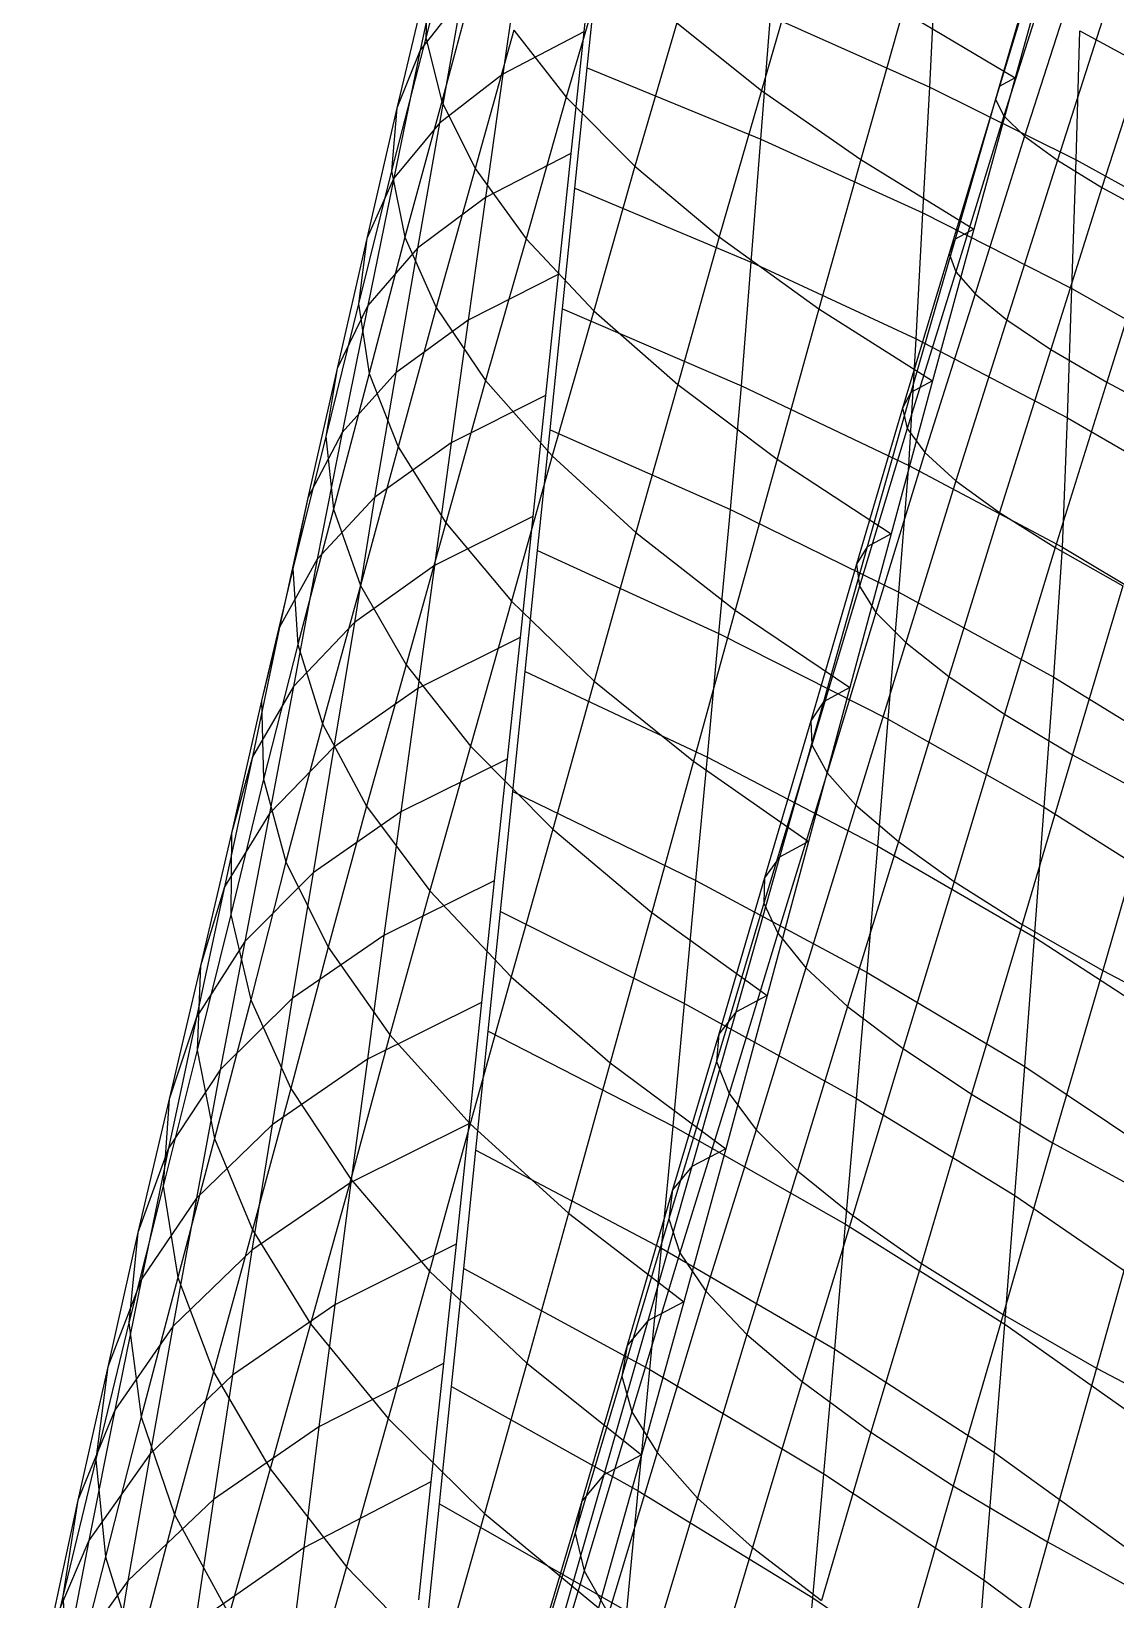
# Model space of a CAD drawing. Extents: x -429 to 429, y -1 to 209.
# Drawn here: x -425.56 to -416.68, y 160 to 172.83 of the extents above; entities that cross this region are included whole.
import ezdxf

# ---------------------------------------------------------------- set-up
doc = ezdxf.new("R2010")
doc.units = 0

msp = doc.modelspace()

# ---------------------------------------------------------------- linework, layer by layer
at = {"layer": 'default', "color": 5, "linetype": 'CONTINUOUS'}
for p, q in [((-422.052, 173.865, 248.595), (-422.326, 172.78, 248.589)), ((-420.929, 173.826, 256.758), (-421.034, 172.83, 256.802)), ((-422.152, 173.722, 251.828), (-422.374, 172.679, 251.845)), ((-417.273, 173.617, 237.967), (-417.634, 172.381, 237.939)), ((-417.165, 173.68, 239.201), (-417.503, 172.452, 239.177)), ((-417.165, 173.68, 239.201), (-417.503, 172.452, 239.177)), ((-421.552, 173.493, 255.138), (-421.696, 172.483, 255.175)), ((-419.235, 173.54, 241.483), (-419.579, 172.349, 241.446)), ((-417.284, 173.524, 236.73), (-417.665, 172.276, 236.696)), ((-421.899, 173.367, 247.033), (-422.196, 172.259, 247.017)), ((-420.842, 173.444, 244.107), (-421.178, 172.295, 244.072)), ((-417.198, 173.401, 235.496), (-417.595, 172.141, 235.456)), ((-422.312, 173.269, 250.197), (-422.565, 172.205, 250.202)), ((-422.312, 173.269, 250.197), (-422.326, 172.78, 248.589)), ((-417.017, 173.25, 234.275), (-417.426, 171.975, 234.228)), ((-422.035, 173.109, 253.495), (-422.374, 172.679, 251.845)), ((-422.035, 173.109, 253.495), (-422.216, 172.083, 253.523)), ((-418.423, 172.999, 240.281), (-418.767, 171.785, 240.248)), ((-418.423, 172.999, 240.281), (-417.503, 172.452, 239.177)), ((-416.741, 173.071, 233.075), (-417.158, 171.78, 233.02)), ((-421.607, 172.843, 245.522), (-421.922, 171.71, 245.497)), ((-421.034, 172.83, 256.802), (-421.696, 172.483, 255.175)), ((-421.607, 172.843, 245.522), (-421.178, 172.295, 244.072)), ((-421.034, 172.83, 256.802), (-421.139, 171.835, 256.846)), ((-420.273, 172.904, 242.735), (-420.616, 171.73, 242.697)), ((-420.273, 172.904, 242.735), (-419.579, 172.349, 241.446)), ((-416.372, 172.865, 231.902), (-416.793, 171.556, 231.842)), ((-422.326, 172.78, 248.589), (-422.607, 171.693, 248.582)), ((-422.326, 172.78, 248.589), (-422.196, 172.259, 247.017)), ((-422.374, 172.679, 251.845), (-422.588, 171.633, 251.862)), ((-422.374, 172.679, 251.845), (-422.565, 172.205, 250.202)), ((-421.696, 172.483, 255.175), (-422.216, 172.083, 253.523)), ((-421.696, 172.483, 255.175), (-421.839, 171.475, 255.212)), ((-417.503, 172.452, 239.177), (-417.843, 171.216, 239.153)), ((-417.503, 172.452, 239.177), (-417.843, 171.216, 239.153)), ((-417.503, 172.452, 239.177), (-417.634, 172.381, 237.939)), ((-419.579, 172.349, 241.446), (-419.925, 171.151, 241.407)), ((-419.579, 172.349, 241.446), (-418.767, 171.785, 240.248)), ((-417.634, 172.381, 237.939), (-417.995, 171.133, 237.911)), ((-417.634, 172.381, 237.939), (-417.665, 172.276, 236.696)), ((-422.565, 172.205, 250.202), (-422.81, 171.139, 250.208)), ((-422.565, 172.205, 250.202), (-422.607, 171.693, 248.582)), ((-422.196, 172.259, 247.017), (-422.498, 171.148, 247)), ((-422.196, 172.259, 247.017), (-421.922, 171.71, 245.497)), ((-421.178, 172.295, 244.072), (-421.506, 171.137, 244.041)), ((-421.178, 172.295, 244.072), (-420.616, 171.73, 242.697)), ((-417.665, 172.276, 236.696), (-418.045, 171.016, 236.662)), ((-417.665, 172.276, 236.696), (-417.595, 172.141, 235.456)), ((-422.216, 172.083, 253.523), (-422.588, 171.633, 251.862)), ((-422.216, 172.083, 253.523), (-422.396, 171.059, 253.55)), ((-417.595, 172.141, 235.456), (-417.99, 170.866, 235.416)), ((-417.595, 172.141, 235.456), (-417.426, 171.975, 234.228)), ((-417.426, 171.975, 234.228), (-417.832, 170.685, 234.181)), ((-417.426, 171.975, 234.228), (-417.158, 171.78, 233.02)), ((-421.139, 171.835, 256.846), (-421.839, 171.475, 255.212)), ((-421.139, 171.835, 256.846), (-421.243, 170.844, 256.89)), ((-422.607, 171.693, 248.582), (-422.878, 170.604, 248.577)), ((-422.607, 171.693, 248.582), (-422.498, 171.148, 247)), ((-421.922, 171.71, 245.497), (-422.242, 170.573, 245.47)), ((-421.922, 171.71, 245.497), (-421.506, 171.137, 244.041)), ((-420.616, 171.73, 242.697), (-420.952, 170.547, 242.662)), ((-420.616, 171.73, 242.697), (-419.925, 171.151, 241.407)), ((-418.767, 171.785, 240.248), (-419.111, 170.564, 240.215)), ((-418.767, 171.785, 240.248), (-417.843, 171.216, 239.153)), ((-417.158, 171.78, 233.02), (-417.572, 170.472, 232.968)), ((-417.158, 171.78, 233.02), (-416.793, 171.556, 231.842)), ((-422.588, 171.633, 251.862), (-422.81, 171.139, 250.208)), ((-422.588, 171.633, 251.862), (-422.801, 170.59, 251.879)), ((-416.793, 171.556, 231.842), (-417.212, 170.231, 231.784)), ((-416.793, 171.556, 231.842), (-416.334, 171.306, 230.701)), ((-421.839, 171.475, 255.212), (-422.396, 171.059, 253.55)), ((-421.839, 171.475, 255.212), (-421.982, 170.47, 255.248)), ((-416.334, 171.306, 230.701), (-416.754, 169.962, 230.638)), ((-417.843, 171.216, 239.153), (-418.181, 169.973, 239.13)), ((-417.843, 171.216, 239.153), (-418.181, 169.973, 239.13)), ((-417.843, 171.216, 239.153), (-417.995, 171.133, 237.911)), ((-422.81, 171.139, 250.208), (-423.053, 170.075, 250.214)), ((-422.81, 171.139, 250.208), (-422.878, 170.604, 248.577)), ((-422.396, 171.059, 253.55), (-422.801, 170.59, 251.879)), ((-422.498, 171.148, 247), (-422.792, 170.034, 246.985)), ((-422.396, 171.059, 253.55), (-422.574, 170.038, 253.578)), ((-422.498, 171.148, 247), (-422.242, 170.573, 245.47)), ((-421.506, 171.137, 244.041), (-421.838, 169.976, 244.008)), ((-421.506, 171.137, 244.041), (-420.952, 170.547, 242.662)), ((-419.925, 171.151, 241.407), (-420.265, 169.944, 241.373)), ((-419.925, 171.151, 241.407), (-419.111, 170.564, 240.215)), ((-417.995, 171.133, 237.911), (-418.357, 169.879, 237.884)), ((-417.995, 171.133, 237.911), (-418.045, 171.016, 236.662)), ((-418.045, 171.016, 236.662), (-418.426, 169.749, 236.629)), ((-418.045, 171.016, 236.662), (-417.99, 170.866, 235.416)), ((-421.243, 170.844, 256.89), (-421.982, 170.47, 255.248)), ((-421.243, 170.844, 256.89), (-421.347, 169.854, 256.934)), ((-417.99, 170.866, 235.416), (-418.387, 169.584, 235.376)), ((-417.99, 170.866, 235.416), (-417.832, 170.685, 234.181)), ((-417.832, 170.685, 234.181), (-418.242, 169.387, 234.135)), ((-417.832, 170.685, 234.181), (-417.572, 170.472, 232.968)), ((-422.878, 170.604, 248.577), (-423.147, 169.518, 248.573)), ((-422.801, 170.59, 251.879), (-423.053, 170.075, 250.214)), ((-422.801, 170.59, 251.879), (-423.013, 169.552, 251.896)), ((-422.878, 170.604, 248.577), (-422.792, 170.034, 246.985)), ((-422.242, 170.573, 245.47), (-422.553, 169.435, 245.447)), ((-422.242, 170.573, 245.47), (-421.838, 169.976, 244.008)), ((-420.952, 170.547, 242.662), (-421.293, 169.36, 242.626)), ((-420.952, 170.547, 242.662), (-420.265, 169.944, 241.373)), ((-419.111, 170.564, 240.215), (-419.452, 169.334, 240.184)), ((-419.111, 170.564, 240.215), (-418.181, 169.973, 239.13)), ((-421.982, 170.47, 255.248), (-422.574, 170.038, 253.578)), ((-421.982, 170.47, 255.248), (-422.121, 169.468, 255.285)), ((-417.572, 170.472, 232.968), (-417.99, 169.157, 232.914)), ((-417.572, 170.472, 232.968), (-417.212, 170.231, 231.784)), ((-417.212, 170.231, 231.784), (-417.633, 168.897, 231.725)), ((-417.212, 170.231, 231.784), (-416.754, 169.962, 230.638)), ((-423.053, 170.075, 250.214), (-423.294, 169.016, 250.221)), ((-423.053, 170.075, 250.214), (-423.147, 169.518, 248.573)), ((-422.792, 170.034, 246.985), (-423.084, 168.924, 246.971)), ((-422.574, 170.038, 253.578), (-423.013, 169.552, 251.896)), ((-422.792, 170.034, 246.985), (-422.553, 169.435, 245.447)), ((-422.574, 170.038, 253.578), (-422.746, 169.019, 253.605)), ((-421.838, 169.976, 244.008), (-422.164, 168.812, 243.978)), ((-421.838, 169.976, 244.008), (-421.293, 169.36, 242.626)), ((-420.265, 169.944, 241.373), (-420.609, 168.732, 241.337)), ((-420.265, 169.944, 241.373), (-419.452, 169.334, 240.184)), ((-418.357, 169.879, 237.884), (-418.716, 168.616, 237.857)), ((-418.181, 169.973, 239.13), (-418.519, 168.722, 239.107)), ((-418.181, 169.973, 239.13), (-418.519, 168.722, 239.107)), ((-418.357, 169.879, 237.884), (-418.426, 169.749, 236.629)), ((-418.181, 169.973, 239.13), (-418.357, 169.879, 237.884)), ((-416.754, 169.962, 230.638), (-417.176, 168.61, 230.575)), ((-416.754, 169.962, 230.638), (-416.201, 169.668, 229.54)), ((-421.347, 169.854, 256.934), (-422.121, 169.468, 255.285)), ((-421.347, 169.854, 256.934), (-421.452, 168.865, 256.978)), ((-418.426, 169.749, 236.629), (-418.802, 168.473, 236.598)), ((-418.426, 169.749, 236.629), (-418.387, 169.584, 235.376)), ((-423.147, 169.518, 248.573), (-423.415, 168.436, 248.568)), ((-423.013, 169.552, 251.896), (-423.294, 169.016, 250.221)), ((-423.013, 169.552, 251.896), (-423.216, 168.514, 251.914)), ((-423.147, 169.518, 248.573), (-423.084, 168.924, 246.971)), ((-418.387, 169.584, 235.376), (-418.778, 168.293, 235.339)), ((-418.387, 169.584, 235.376), (-418.242, 169.387, 234.135)), ((-422.553, 169.435, 245.447), (-422.863, 168.299, 245.425)), ((-422.121, 169.468, 255.285), (-422.746, 169.019, 253.605)), ((-422.553, 169.435, 245.447), (-422.164, 168.812, 243.978)), ((-422.121, 169.468, 255.285), (-422.256, 168.464, 255.321)), ((-418.242, 169.387, 234.135), (-418.643, 168.079, 234.091)), ((-418.242, 169.387, 234.135), (-417.99, 169.157, 232.914)), ((-421.293, 169.36, 242.626), (-421.627, 168.171, 242.593)), ((-421.293, 169.36, 242.626), (-420.609, 168.732, 241.337)), ((-419.452, 169.334, 240.184), (-419.795, 168.099, 240.153)), ((-419.452, 169.334, 240.184), (-418.519, 168.722, 239.107)), ((-417.99, 169.157, 232.914), (-418.399, 167.832, 232.864)), ((-417.99, 169.157, 232.914), (-417.633, 168.897, 231.725)), ((-423.294, 169.016, 250.221), (-423.526, 167.958, 250.229)), ((-423.294, 169.016, 250.221), (-423.415, 168.436, 248.568)), ((-422.746, 169.019, 253.605), (-423.216, 168.514, 251.914)), ((-422.746, 169.019, 253.605), (-422.91, 167.998, 253.633)), ((-423.084, 168.924, 246.971), (-423.375, 167.818, 246.957)), ((-423.084, 168.924, 246.971), (-422.863, 168.299, 245.425)), ((-421.452, 168.865, 256.978), (-422.256, 168.464, 255.321)), ((-421.452, 168.865, 256.978), (-421.556, 167.874, 257.021)), ((-417.633, 168.897, 231.725), (-418.047, 167.554, 231.669)), ((-417.633, 168.897, 231.725), (-417.176, 168.61, 230.575)), ((-422.164, 168.812, 243.978), (-422.488, 167.651, 243.95)), ((-422.164, 168.812, 243.978), (-421.627, 168.171, 242.593)), ((-420.609, 168.732, 241.337), (-420.949, 167.518, 241.304)), ((-420.609, 168.732, 241.337), (-419.795, 168.099, 240.153)), ((-418.519, 168.722, 239.107), (-418.856, 167.464, 239.085)), ((-418.519, 168.722, 239.107), (-418.856, 167.464, 239.085)), ((-418.519, 168.722, 239.107), (-418.716, 168.616, 237.857)), ((-418.716, 168.616, 237.857), (-419.073, 167.347, 237.832)), ((-418.716, 168.616, 237.857), (-418.802, 168.473, 236.598)), ((-417.176, 168.61, 230.575), (-417.591, 167.247, 230.515)), ((-417.176, 168.61, 230.575), (-416.621, 168.296, 229.474)), ((-423.216, 168.514, 251.914), (-423.526, 167.958, 250.229)), ((-423.216, 168.514, 251.914), (-423.409, 167.474, 251.933)), ((-418.802, 168.473, 236.598), (-419.177, 167.191, 236.567)), ((-418.802, 168.473, 236.598), (-418.778, 168.293, 235.339)), ((-423.415, 168.436, 248.568), (-423.673, 167.355, 248.567)), ((-423.415, 168.436, 248.568), (-423.375, 167.818, 246.957)), ((-422.256, 168.464, 255.321), (-422.91, 167.998, 253.633)), ((-422.256, 168.464, 255.321), (-422.393, 167.458, 255.357)), ((-422.863, 168.299, 245.425), (-423.173, 167.168, 245.402)), ((-422.863, 168.299, 245.425), (-422.488, 167.651, 243.95)), ((-418.778, 168.293, 235.339), (-419.167, 166.996, 235.302)), ((-418.778, 168.293, 235.339), (-418.643, 168.079, 234.091)), ((-416.621, 168.296, 229.474), (-417.034, 166.914, 229.411)), ((-421.627, 168.171, 242.593), (-421.961, 166.984, 242.56)), ((-421.627, 168.171, 242.593), (-420.949, 167.518, 241.304)), ((-419.795, 168.099, 240.153), (-420.135, 166.861, 240.124)), ((-419.795, 168.099, 240.153), (-418.856, 167.464, 239.085)), ((-423.526, 167.958, 250.229), (-423.746, 166.897, 250.239)), ((-423.526, 167.958, 250.229), (-423.673, 167.355, 248.567)), ((-422.91, 167.998, 253.633), (-423.409, 167.474, 251.933)), ((-422.91, 167.998, 253.633), (-423.08, 166.976, 253.661)), ((-418.643, 168.079, 234.091), (-419.043, 166.766, 234.048)), ((-418.643, 168.079, 234.091), (-418.399, 167.832, 232.864)), ((-421.556, 167.874, 257.021), (-422.393, 167.458, 255.357)), ((-421.556, 167.874, 257.021), (-421.661, 166.879, 257.065)), ((-418.399, 167.832, 232.864), (-418.807, 166.501, 232.815)), ((-418.399, 167.832, 232.864), (-418.047, 167.554, 231.669)), ((-423.375, 167.818, 246.957), (-423.655, 166.714, 246.946)), ((-423.375, 167.818, 246.957), (-423.173, 167.168, 245.402)), ((-422.488, 167.651, 243.95), (-422.812, 166.494, 243.921)), ((-422.488, 167.651, 243.95), (-421.961, 166.984, 242.56)), ((-423.409, 167.474, 251.933), (-423.746, 166.897, 250.239)), ((-423.409, 167.474, 251.933), (-423.608, 166.433, 251.951)), ((-422.393, 167.458, 255.357), (-423.08, 166.976, 253.661)), ((-422.393, 167.458, 255.357), (-422.531, 166.449, 255.393)), ((-420.949, 167.518, 241.304), (-421.288, 166.307, 241.271)), ((-420.949, 167.518, 241.304), (-420.135, 166.861, 240.124)), ((-418.856, 167.464, 239.085), (-419.194, 166.204, 239.064)), ((-418.856, 167.464, 239.085), (-419.194, 166.204, 239.064)), ((-418.856, 167.464, 239.085), (-419.073, 167.347, 237.832)), ((-418.047, 167.554, 231.669), (-418.459, 166.205, 231.614)), ((-418.047, 167.554, 231.669), (-417.591, 167.247, 230.515)), ((-423.673, 167.355, 248.567), (-423.917, 166.272, 248.569)), ((-423.673, 167.355, 248.567), (-423.655, 166.714, 246.946)), ((-419.073, 167.347, 237.832), (-419.433, 166.077, 237.807)), ((-419.073, 167.347, 237.832), (-419.177, 167.191, 236.567)), ((-419.177, 167.191, 236.567), (-419.555, 165.909, 236.537)), ((-419.177, 167.191, 236.567), (-419.167, 166.996, 235.302)), ((-417.591, 167.247, 230.515), (-418.004, 165.878, 230.456)), ((-417.591, 167.247, 230.515), (-417.034, 166.914, 229.411)), ((-423.173, 167.168, 245.402), (-423.472, 166.039, 245.384)), ((-423.173, 167.168, 245.402), (-422.812, 166.494, 243.921)), ((-423.08, 166.976, 253.661), (-423.608, 166.433, 251.951)), ((-423.08, 166.976, 253.661), (-423.25, 165.95, 253.688)), ((-421.961, 166.984, 242.56), (-422.295, 165.802, 242.528)), ((-421.961, 166.984, 242.56), (-421.288, 166.307, 241.271)), ((-419.167, 166.996, 235.302), (-419.56, 165.7, 235.265)), ((-419.167, 166.996, 235.302), (-419.043, 166.766, 234.048)), ((-423.746, 166.897, 250.239), (-423.974, 165.835, 250.248)), ((-423.746, 166.897, 250.239), (-423.917, 166.272, 248.569)), ((-421.661, 166.879, 257.065), (-422.531, 166.449, 255.393)), ((-421.661, 166.879, 257.065), (-421.767, 165.882, 257.109)), ((-420.135, 166.861, 240.124), (-420.476, 165.625, 240.094)), ((-420.135, 166.861, 240.124), (-419.194, 166.204, 239.064)), ((-417.034, 166.914, 229.411), (-417.445, 165.526, 229.35)), ((-417.034, 166.914, 229.411), (-416.38, 166.558, 228.368)), ((-423.655, 166.714, 246.946), (-423.922, 165.607, 246.94)), ((-423.655, 166.714, 246.946), (-423.472, 166.039, 245.384)), ((-419.043, 166.766, 234.048), (-419.447, 165.454, 234.004)), ((-419.043, 166.766, 234.048), (-418.807, 166.501, 232.815)), ((-416.38, 166.558, 228.368), (-416.787, 165.15, 228.306)), ((-423.608, 166.433, 251.951), (-423.974, 165.835, 250.248)), ((-423.608, 166.433, 251.951), (-423.809, 165.387, 251.969)), ((-422.531, 166.449, 255.393), (-423.25, 165.95, 253.688)), ((-422.812, 166.494, 243.921), (-423.127, 165.34, 243.896)), ((-422.812, 166.494, 243.921), (-422.295, 165.802, 242.528)), ((-422.531, 166.449, 255.393), (-422.67, 165.437, 255.429)), ((-418.807, 166.501, 232.815), (-419.218, 165.172, 232.765)), ((-418.807, 166.501, 232.815), (-418.459, 166.205, 231.614)), ((-421.288, 166.307, 241.271), (-421.628, 165.099, 241.238)), ((-421.288, 166.307, 241.271), (-420.476, 165.625, 240.094)), ((-423.917, 166.272, 248.569), (-424.171, 165.188, 248.568)), ((-423.917, 166.272, 248.569), (-423.922, 165.607, 246.94)), ((-419.194, 166.204, 239.064), (-419.533, 164.945, 239.042)), ((-419.194, 166.204, 239.064), (-419.533, 164.945, 239.042)), ((-419.194, 166.204, 239.064), (-419.433, 166.077, 237.807)), ((-418.459, 166.205, 231.614), (-418.875, 164.856, 231.558)), ((-418.459, 166.205, 231.614), (-418.004, 165.878, 230.456)), ((-423.472, 166.039, 245.384), (-423.759, 164.909, 245.371)), ((-423.472, 166.039, 245.384), (-423.127, 165.34, 243.896)), ((-419.433, 166.077, 237.807), (-419.79, 164.809, 237.781)), ((-419.433, 166.077, 237.807), (-419.555, 165.909, 236.537)), ((-423.25, 165.95, 253.688), (-423.809, 165.387, 251.969)), ((-423.25, 165.95, 253.688), (-423.421, 164.92, 253.715)), ((-419.555, 165.909, 236.537), (-419.929, 164.628, 236.506)), ((-419.555, 165.909, 236.537), (-419.56, 165.7, 235.265)), ((-423.974, 165.835, 250.248), (-424.203, 164.768, 250.256)), ((-423.974, 165.835, 250.248), (-424.171, 165.188, 248.568)), ((-421.767, 165.882, 257.109), (-422.67, 165.437, 255.429)), ((-422.295, 165.802, 242.528), (-422.622, 164.623, 242.499)), ((-422.295, 165.802, 242.528), (-421.628, 165.099, 241.238)), ((-421.767, 165.882, 257.109), (-421.872, 164.887, 257.153)), ((-418.004, 165.878, 230.456), (-418.421, 164.511, 230.395)), ((-418.004, 165.878, 230.456), (-417.445, 165.526, 229.35)), ((-419.56, 165.7, 235.265), (-419.947, 164.406, 235.229)), ((-419.56, 165.7, 235.265), (-419.447, 165.454, 234.004)), ((-423.922, 165.607, 246.94), (-424.199, 164.499, 246.931)), ((-423.922, 165.607, 246.94), (-423.759, 164.909, 245.371)), ((-420.476, 165.625, 240.094), (-420.818, 164.393, 240.064)), ((-420.476, 165.625, 240.094), (-419.533, 164.945, 239.042)), ((-417.445, 165.526, 229.35), (-417.86, 164.138, 229.287)), ((-417.445, 165.526, 229.35), (-416.787, 165.15, 228.306)), ((-423.809, 165.387, 251.969), (-424.203, 164.768, 250.256)), ((-423.809, 165.387, 251.969), (-424.011, 164.338, 251.987)), ((-422.67, 165.437, 255.429), (-423.421, 164.92, 253.715)), ((-422.67, 165.437, 255.429), (-422.805, 164.424, 255.465)), ((-419.447, 165.454, 234.004), (-419.845, 164.144, 233.962)), ((-419.447, 165.454, 234.004), (-419.218, 165.172, 232.765)), ((-423.127, 165.34, 243.896), (-423.432, 164.185, 243.877)), ((-423.127, 165.34, 243.896), (-422.622, 164.623, 242.499)), ((-424.171, 165.188, 248.568), (-424.427, 164.098, 248.567)), ((-424.171, 165.188, 248.568), (-424.199, 164.499, 246.931)), ((-419.218, 165.172, 232.765), (-419.624, 163.845, 232.716)), ((-419.218, 165.172, 232.765), (-418.875, 164.856, 231.558)), ((-416.787, 165.15, 228.306), (-417.197, 163.741, 228.243)), ((-416.787, 165.15, 228.306), (-416.036, 164.753, 227.334)), ((-421.628, 165.099, 241.238), (-421.964, 163.895, 241.208)), ((-421.628, 165.099, 241.238), (-420.818, 164.393, 240.064)), ((-423.759, 164.909, 245.371), (-424.057, 163.776, 245.354)), ((-423.421, 164.92, 253.715), (-424.011, 164.338, 251.987)), ((-423.759, 164.909, 245.371), (-423.432, 164.185, 243.877)), ((-423.421, 164.92, 253.715), (-423.585, 163.888, 253.742)), ((-421.872, 164.887, 257.153), (-422.805, 164.424, 255.465)), ((-421.872, 164.887, 257.153), (-421.976, 163.896, 257.197)), ((-419.533, 164.945, 239.042), (-419.873, 163.69, 239.019)), ((-419.533, 164.945, 239.042), (-419.873, 163.69, 239.019)), ((-419.533, 164.945, 239.042), (-419.79, 164.809, 237.781)), ((-424.203, 164.768, 250.256), (-424.433, 163.697, 250.264)), ((-424.203, 164.768, 250.256), (-424.427, 164.098, 248.567)), ((-419.79, 164.809, 237.781), (-420.151, 163.545, 237.754)), ((-419.79, 164.809, 237.781), (-419.929, 164.628, 236.506)), ((-418.875, 164.856, 231.558), (-419.285, 163.511, 231.504)), ((-418.875, 164.856, 231.558), (-418.421, 164.511, 230.395)), ((-422.622, 164.623, 242.499), (-422.942, 163.443, 242.476)), ((-422.622, 164.623, 242.499), (-421.964, 163.895, 241.208)), ((-419.929, 164.628, 236.506), (-420.307, 163.354, 236.474)), ((-419.929, 164.628, 236.506), (-419.947, 164.406, 235.229)), ((-424.199, 164.499, 246.931), (-424.478, 163.386, 246.921)), ((-424.199, 164.499, 246.931), (-424.057, 163.776, 245.354)), ((-418.421, 164.511, 230.395), (-418.832, 163.145, 230.337)), ((-418.421, 164.511, 230.395), (-417.86, 164.138, 229.287)), ((-422.805, 164.424, 255.465), (-423.585, 163.888, 253.742)), ((-422.805, 164.424, 255.465), (-422.94, 163.416, 255.5)), ((-420.818, 164.393, 240.064), (-421.159, 163.164, 240.035)), ((-420.818, 164.393, 240.064), (-419.873, 163.69, 239.019)), ((-419.947, 164.406, 235.229), (-420.339, 163.119, 235.191)), ((-419.947, 164.406, 235.229), (-419.845, 164.144, 233.962)), ((-424.011, 164.338, 251.987), (-424.433, 163.697, 250.264)), ((-424.011, 164.338, 251.987), (-424.204, 163.286, 252.005)), ((-423.432, 164.185, 243.877), (-423.746, 163.027, 243.855)), ((-423.432, 164.185, 243.877), (-422.942, 163.443, 242.476)), ((-419.845, 164.144, 233.962), (-420.248, 162.841, 233.917)), ((-419.845, 164.144, 233.962), (-419.624, 163.845, 232.716)), ((-417.86, 164.138, 229.287), (-418.269, 162.752, 229.227)), ((-417.86, 164.138, 229.287), (-417.197, 163.741, 228.243)), ((-424.427, 164.098, 248.567), (-424.684, 163.005, 248.566)), ((-424.427, 164.098, 248.567), (-424.478, 163.386, 246.921)), ((-423.585, 163.888, 253.742), (-424.204, 163.286, 252.005)), ((-423.585, 163.888, 253.742), (-423.75, 162.861, 253.769)), ((-421.976, 163.896, 257.197), (-422.94, 163.416, 255.5)), ((-421.964, 163.895, 241.208), (-422.296, 162.69, 241.182)), ((-421.976, 163.896, 257.197), (-422.08, 162.912, 257.241)), ((-421.964, 163.895, 241.208), (-421.159, 163.164, 240.035)), ((-424.057, 163.776, 245.354), (-424.357, 162.639, 245.337)), ((-424.057, 163.776, 245.354), (-423.746, 163.027, 243.855)), ((-419.624, 163.845, 232.716), (-420.035, 162.525, 232.665)), ((-419.624, 163.845, 232.716), (-419.285, 163.511, 231.504)), ((-417.197, 163.741, 228.243), (-417.602, 162.334, 228.182)), ((-417.197, 163.741, 228.243), (-416.437, 163.324, 227.273)), ((-424.433, 163.697, 250.264), (-424.684, 163.005, 248.566)), ((-424.433, 163.697, 250.264), (-424.654, 162.623, 250.274)), ((-419.873, 163.69, 239.019), (-420.216, 162.439, 238.994)), ((-419.873, 163.69, 239.019), (-420.216, 162.439, 238.994)), ((-419.873, 163.69, 239.019), (-420.151, 163.545, 237.754)), ((-420.151, 163.545, 237.754), (-420.509, 162.284, 237.727)), ((-420.151, 163.545, 237.754), (-420.307, 163.354, 236.474)), ((-419.285, 163.511, 231.504), (-419.7, 162.172, 231.448)), ((-419.285, 163.511, 231.504), (-418.832, 163.145, 230.337)), ((-424.478, 163.386, 246.921), (-424.759, 162.268, 246.912)), ((-424.478, 163.386, 246.921), (-424.357, 162.639, 245.337)), ((-422.94, 163.416, 255.5), (-423.75, 162.861, 253.769)), ((-422.942, 163.443, 242.476), (-423.27, 162.26, 242.449)), ((-422.94, 163.416, 255.5), (-423.072, 162.413, 255.535)), ((-422.942, 163.443, 242.476), (-422.296, 162.69, 241.182)), ((-420.307, 163.354, 236.474), (-420.678, 162.081, 236.443)), ((-420.307, 163.354, 236.474), (-420.339, 163.119, 235.191)), ((-424.204, 163.286, 252.005), (-424.654, 162.623, 250.274)), ((-424.204, 163.286, 252.005), (-424.397, 162.238, 252.024)), ((-416.437, 163.324, 227.273), (-416.837, 161.897, 227.215)), ((-421.159, 163.164, 240.035), (-421.5, 161.936, 240.009)), ((-421.159, 163.164, 240.035), (-420.216, 162.439, 238.994)), ((-420.339, 163.119, 235.191), (-420.722, 161.832, 235.154)), ((-420.339, 163.119, 235.191), (-420.248, 162.841, 233.917)), ((-418.832, 163.145, 230.337), (-419.248, 161.787, 230.277)), ((-418.832, 163.145, 230.337), (-418.269, 162.752, 229.227)), ((-424.684, 163.005, 248.566), (-424.929, 161.908, 248.568)), ((-424.684, 163.005, 248.566), (-424.759, 162.268, 246.912)), ((-423.746, 163.027, 243.855), (-424.064, 161.865, 243.832)), ((-423.746, 163.027, 243.855), (-423.27, 162.26, 242.449)), ((-423.75, 162.861, 253.769), (-424.397, 162.238, 252.024)), ((-423.75, 162.861, 253.769), (-423.909, 161.839, 253.796)), ((-422.08, 162.912, 257.241), (-423.072, 162.413, 255.535)), ((-422.08, 162.912, 257.241), (-422.183, 161.935, 257.284)), ((-420.248, 162.841, 233.917), (-420.64, 161.539, 233.875)), ((-420.248, 162.841, 233.917), (-420.035, 162.525, 232.665)), ((-418.269, 162.752, 229.227), (-418.684, 161.373, 229.163)), ((-418.269, 162.752, 229.227), (-417.602, 162.334, 228.182)), ((-424.654, 162.623, 250.274), (-424.929, 161.908, 248.568)), ((-424.654, 162.623, 250.274), (-424.874, 161.553, 250.284)), ((-424.357, 162.639, 245.337), (-424.658, 161.497, 245.32)), ((-424.357, 162.639, 245.337), (-424.064, 161.865, 243.832)), ((-422.296, 162.69, 241.182), (-422.635, 161.484, 241.153)), ((-422.296, 162.69, 241.182), (-421.5, 161.936, 240.009)), ((-420.216, 162.439, 238.994), (-420.563, 161.188, 238.969)), ((-420.216, 162.439, 238.994), (-420.563, 161.188, 238.969)), ((-420.216, 162.439, 238.994), (-420.509, 162.284, 237.727)), ((-420.035, 162.525, 232.665), (-420.433, 161.205, 232.618)), ((-420.035, 162.525, 232.665), (-419.7, 162.172, 231.448)), ((-423.072, 162.413, 255.535), (-423.909, 161.839, 253.796)), ((-423.072, 162.413, 255.535), (-423.202, 161.417, 255.571)), ((-417.602, 162.334, 228.182), (-418.012, 160.934, 228.119)), ((-417.602, 162.334, 228.182), (-416.837, 161.897, 227.215)), ((-424.759, 162.268, 246.912), (-425.028, 161.148, 246.906)), ((-424.397, 162.238, 252.024), (-424.874, 161.553, 250.284)), ((-424.759, 162.268, 246.912), (-424.658, 161.497, 245.32)), ((-424.397, 162.238, 252.024), (-424.583, 161.194, 252.043)), ((-423.27, 162.26, 242.449), (-423.602, 161.073, 242.422)), ((-423.27, 162.26, 242.449), (-422.635, 161.484, 241.153)), ((-420.509, 162.284, 237.727), (-420.87, 161.023, 237.698)), ((-420.509, 162.284, 237.727), (-420.678, 162.081, 236.443)), ((-420.678, 162.081, 236.443), (-421.051, 160.808, 236.41)), ((-420.678, 162.081, 236.443), (-420.722, 161.832, 235.154)), ((-419.7, 162.172, 231.448), (-420.103, 160.834, 231.396)), ((-419.7, 162.172, 231.448), (-419.248, 161.787, 230.277)), ((-422.183, 161.935, 257.284), (-423.202, 161.417, 255.571)), ((-422.183, 161.935, 257.284), (-422.286, 160.966, 257.327)), ((-421.5, 161.936, 240.009), (-421.846, 160.706, 239.98)), ((-421.5, 161.936, 240.009), (-420.563, 161.188, 238.969)), ((-424.929, 161.908, 248.568), (-425.175, 160.815, 248.57)), ((-424.929, 161.908, 248.568), (-425.028, 161.148, 246.906)), ((-423.909, 161.839, 253.796), (-424.583, 161.194, 252.043)), ((-424.064, 161.865, 243.832), (-424.383, 160.698, 243.808)), ((-423.909, 161.839, 253.796), (-424.065, 160.821, 253.824)), ((-424.064, 161.865, 243.832), (-423.602, 161.073, 242.422)), ((-420.722, 161.832, 235.154), (-421.105, 160.545, 235.117)), ((-420.722, 161.832, 235.154), (-420.64, 161.539, 233.875)), ((-416.837, 161.897, 227.215), (-417.239, 160.475, 227.153)), ((-416.837, 161.897, 227.215), (-415.98, 161.443, 226.332)), ((-419.248, 161.787, 230.277), (-419.653, 160.429, 230.221)), ((-419.248, 161.787, 230.277), (-418.684, 161.373, 229.163)), ((-424.874, 161.553, 250.284), (-425.175, 160.815, 248.57)), ((-424.874, 161.553, 250.284), (-425.086, 160.487, 250.296)), ((-420.64, 161.539, 233.875), (-421.032, 160.237, 233.833)), ((-420.64, 161.539, 233.875), (-420.433, 161.205, 232.618)), ((-424.658, 161.497, 245.32), (-424.949, 160.352, 245.308)), ((-424.658, 161.497, 245.32), (-424.383, 160.698, 243.808)), ((-423.202, 161.417, 255.571), (-424.065, 160.821, 253.824)), ((-423.202, 161.417, 255.571), (-423.327, 160.426, 255.606)), ((-422.635, 161.484, 241.153), (-422.977, 160.272, 241.123)), ((-422.635, 161.484, 241.153), (-421.846, 160.706, 239.98)), ((-418.684, 161.373, 229.163), (-419.088, 159.995, 229.105)), ((-418.684, 161.373, 229.163), (-418.012, 160.934, 228.119)), ((-424.583, 161.194, 252.043), (-425.086, 160.487, 250.296)), ((-424.583, 161.194, 252.043), (-424.765, 160.155, 252.063)), ((-420.563, 161.188, 238.969), (-420.913, 159.935, 238.942)), ((-420.563, 161.188, 238.969), (-420.913, 159.935, 238.942)), ((-420.563, 161.188, 238.969), (-420.87, 161.023, 237.698)), ((-420.433, 161.205, 232.618), (-420.831, 159.886, 232.571)), ((-420.433, 161.205, 232.618), (-420.103, 160.834, 231.396)), ((-425.028, 161.148, 246.906), (-425.297, 160.032, 246.9)), ((-425.028, 161.148, 246.906), (-424.949, 160.352, 245.308)), ((-423.602, 161.073, 242.422), (-423.936, 159.881, 242.394)), ((-423.602, 161.073, 242.422), (-422.977, 160.272, 241.123)), ((-420.87, 161.023, 237.698), (-421.234, 159.76, 237.668)), ((-420.87, 161.023, 237.698), (-421.051, 160.808, 236.41)), ((-422.286, 160.966, 257.327), (-423.327, 160.426, 255.606)), ((-422.286, 160.966, 257.327), (-422.387, 160.002, 257.369)), ((-418.012, 160.934, 228.119), (-418.414, 159.536, 228.06)), ((-418.012, 160.934, 228.119), (-417.239, 160.475, 227.153)), ((-425.175, 160.815, 248.57), (-425.411, 159.726, 248.574)), ((-425.175, 160.815, 248.57), (-425.297, 160.032, 246.9)), ((-424.065, 160.821, 253.824), (-424.765, 160.155, 252.063)), ((-424.065, 160.821, 253.824), (-424.214, 159.808, 253.851)), ((-421.051, 160.808, 236.41), (-421.428, 159.533, 236.376)), ((-421.051, 160.808, 236.41), (-421.105, 160.545, 235.117)), ((-420.103, 160.834, 231.396), (-420.505, 159.496, 231.344)), ((-420.103, 160.834, 231.396), (-419.653, 160.429, 230.221)), ((-424.383, 160.698, 243.808), (-424.692, 159.53, 243.79)), ((-424.383, 160.698, 243.808), (-423.936, 159.881, 242.394)), ((-421.846, 160.706, 239.98), (-422.196, 159.47, 239.95)), ((-421.846, 160.706, 239.98), (-420.913, 159.935, 238.942)), ((-421.105, 160.545, 235.117), (-421.493, 159.255, 235.078)), ((-421.105, 160.545, 235.117), (-421.032, 160.237, 233.833)), ((-425.086, 160.487, 250.296), (-425.411, 159.726, 248.574)), ((-425.086, 160.487, 250.296), (-425.292, 159.425, 250.308)), ((-423.327, 160.426, 255.606), (-424.214, 159.808, 253.851)), ((-423.327, 160.426, 255.606), (-423.449, 159.439, 255.641)), ((-419.653, 160.429, 230.221), (-420.057, 159.072, 230.166)), ((-419.653, 160.429, 230.221), (-419.088, 159.995, 229.105)), ((-417.239, 160.475, 227.153), (-417.637, 159.056, 227.096)), ((-417.239, 160.475, 227.153), (-416.374, 160, 226.277)), ((-424.949, 160.352, 245.308), (-425.239, 159.212, 245.295)), ((-424.949, 160.352, 245.308), (-424.692, 159.53, 243.79)), ((-422.977, 160.272, 241.123), (-423.322, 159.056, 241.093)), ((-422.977, 160.272, 241.123), (-422.196, 159.47, 239.95)), ((-424.765, 160.155, 252.063), (-425.292, 159.425, 250.308)), ((-424.765, 160.155, 252.063), (-424.936, 159.119, 252.084)), ((-421.032, 160.237, 233.833), (-421.428, 158.931, 233.789)), ((-421.032, 160.237, 233.833), (-420.831, 159.886, 232.571)), ((-425.297, 160.032, 246.9), (-425.556, 158.919, 246.898)), ((-425.297, 160.032, 246.9), (-425.239, 159.212, 245.295))]:
    msp.add_line(p, q, dxfattribs=at)
at = {"layer": 'default', "color": 3, "linetype": 'CONTINUOUS'}
for p, q in [((-421.006, 172.535, 256.832), (-420.905, 173.516, 256.788)), ((-418.203, 172.377, 254.803), (-418.152, 173.404, 254.733)), ((-419.585, 171.951, 255.896), (-419.507, 172.956, 255.839)), ((-419.507, 172.956, 255.839), (-418.203, 172.377, 254.803)), ((-417.003, 171.783, 253.686), (-416.973, 172.836, 253.607)), ((-416.973, 172.836, 253.607), (-415.904, 172.258, 252.412)), ((-421.107, 171.551, 256.876), (-421.006, 172.535, 256.832)), ((-421.006, 172.535, 256.832), (-419.585, 171.951, 255.896)), ((-418.26, 171.348, 254.87), (-418.203, 172.377, 254.803)), ((-418.203, 172.377, 254.803), (-417.003, 171.783, 253.686)), ((-419.663, 170.944, 255.954), (-419.585, 171.951, 255.896)), ((-419.585, 171.951, 255.896), (-418.26, 171.348, 254.87)), ((-417.04, 170.729, 253.761), (-417.003, 171.783, 253.686)), ((-417.003, 171.783, 253.686), (-415.914, 171.18, 252.497)), ((-421.209, 170.564, 256.921), (-421.107, 171.551, 256.876)), ((-421.107, 171.551, 256.876), (-419.663, 170.944, 255.954)), ((-418.315, 170.317, 254.938), (-418.26, 171.348, 254.87)), ((-418.26, 171.348, 254.87), (-417.04, 170.729, 253.761)), ((-419.743, 169.934, 256.01), (-419.663, 170.944, 255.954)), ((-419.663, 170.944, 255.954), (-418.315, 170.317, 254.938)), ((-417.074, 169.672, 253.839), (-417.04, 170.729, 253.761)), ((-417.04, 170.729, 253.761), (-415.934, 170.099, 252.579)), ((-421.31, 169.574, 256.965), (-421.209, 170.564, 256.921)), ((-421.209, 170.564, 256.921), (-419.743, 169.934, 256.01)), ((-418.375, 169.282, 255.004), (-418.315, 170.317, 254.938)), ((-418.315, 170.317, 254.938), (-417.074, 169.672, 253.839)), ((-419.834, 168.921, 256.059), (-419.743, 169.934, 256.01)), ((-419.743, 169.934, 256.01), (-418.375, 169.282, 255.004)), ((-417.116, 168.612, 253.912), (-417.074, 169.672, 253.839)), ((-417.074, 169.672, 253.839), (-415.95, 169.016, 252.662)), ((-421.412, 168.585, 257.01), (-421.31, 169.574, 256.965)), ((-421.31, 169.574, 256.965), (-419.834, 168.921, 256.059)), ((-418.456, 168.244, 255.058), (-418.375, 169.282, 255.004)), ((-418.375, 169.282, 255.004), (-417.116, 168.612, 253.912)), ((-419.928, 167.907, 256.106), (-419.834, 168.921, 256.059)), ((-419.834, 168.921, 256.059), (-418.456, 168.244, 255.058)), ((-417.187, 167.549, 253.97), (-417.116, 168.612, 253.912)), ((-417.116, 168.612, 253.912), (-415.975, 167.93, 252.742)), ((-421.514, 167.597, 257.054), (-421.412, 168.585, 257.01)), ((-421.412, 168.585, 257.01), (-419.928, 167.907, 256.106)), ((-418.542, 167.205, 255.109), (-418.456, 168.244, 255.058)), ((-418.456, 168.244, 255.058), (-417.187, 167.549, 253.97)), ((-420.022, 166.895, 256.153), (-419.928, 167.907, 256.106)), ((-419.928, 167.907, 256.106), (-418.542, 167.205, 255.109)), ((-421.615, 166.613, 257.098), (-421.514, 167.597, 257.054)), ((-421.514, 167.597, 257.054), (-420.022, 166.895, 256.153)), ((-417.265, 166.485, 254.025), (-417.187, 167.549, 253.97)), ((-417.187, 167.549, 253.97), (-416.037, 166.842, 252.805)), ((-418.628, 166.168, 255.159), (-418.542, 167.205, 255.109)), ((-418.542, 167.205, 255.109), (-417.265, 166.485, 254.025)), ((-420.116, 165.885, 256.2), (-420.022, 166.895, 256.153)), ((-420.022, 166.895, 256.153), (-418.628, 166.168, 255.159)), ((-421.716, 165.631, 257.142), (-421.615, 166.613, 257.098)), ((-421.615, 166.613, 257.098), (-420.116, 165.885, 256.2)), ((-417.345, 165.423, 254.079), (-417.265, 166.485, 254.025)), ((-417.265, 166.485, 254.025), (-416.108, 165.753, 252.864)), ((-418.715, 165.134, 255.209), (-418.628, 166.168, 255.159)), ((-418.628, 166.168, 255.159), (-417.345, 165.423, 254.079)), ((-420.21, 164.879, 256.246), (-420.116, 165.885, 256.2)), ((-420.116, 165.885, 256.2), (-418.715, 165.134, 255.209)), ((-421.817, 164.654, 257.186), (-421.716, 165.631, 257.142)), ((-421.716, 165.631, 257.142), (-420.21, 164.879, 256.246)), ((-417.425, 164.364, 254.132), (-417.345, 165.423, 254.079)), ((-417.345, 165.423, 254.079), (-416.18, 164.665, 252.922)), ((-418.803, 164.103, 255.258), (-418.715, 165.134, 255.209)), ((-418.715, 165.134, 255.209), (-417.425, 164.364, 254.132)), ((-420.304, 163.877, 256.292), (-420.21, 164.879, 256.246)), ((-420.21, 164.879, 256.246), (-418.803, 164.103, 255.258)), ((-421.917, 163.68, 257.23), (-421.817, 164.654, 257.186)), ((-421.817, 164.654, 257.186), (-420.304, 163.877, 256.292)), ((-417.506, 163.308, 254.185), (-417.425, 164.364, 254.132)), ((-417.425, 164.364, 254.132), (-416.254, 163.581, 252.979)), ((-418.891, 163.075, 255.307), (-418.803, 164.103, 255.258)), ((-418.803, 164.103, 255.258), (-417.506, 163.308, 254.185)), ((-420.398, 162.878, 256.338), (-420.304, 163.877, 256.292)), ((-420.304, 163.877, 256.292), (-418.891, 163.075, 255.307)), ((-422.017, 162.711, 257.273), (-421.917, 163.68, 257.23)), ((-421.917, 163.68, 257.23), (-420.398, 162.878, 256.338)), ((-417.588, 162.255, 254.238), (-417.506, 163.308, 254.185)), ((-417.506, 163.308, 254.185), (-416.329, 162.5, 253.036)), ((-418.98, 162.052, 255.355), (-418.891, 163.075, 255.307)), ((-418.891, 163.075, 255.307), (-417.588, 162.255, 254.238)), ((-420.493, 161.884, 256.383), (-420.398, 162.878, 256.338)), ((-420.398, 162.878, 256.338), (-418.98, 162.052, 255.355)), ((-422.117, 161.747, 257.316), (-422.017, 162.711, 257.273)), ((-422.017, 162.711, 257.273), (-420.493, 161.884, 256.383)), ((-417.672, 161.206, 254.289), (-417.588, 162.255, 254.238)), ((-417.588, 162.255, 254.238), (-416.406, 161.422, 253.092)), ((-419.069, 161.032, 255.403), (-418.98, 162.052, 255.355)), ((-418.98, 162.052, 255.355), (-417.672, 161.206, 254.289)), ((-420.588, 160.894, 256.428), (-420.493, 161.884, 256.383)), ((-420.493, 161.884, 256.383), (-419.069, 161.032, 255.403)), ((-422.216, 160.787, 257.36), (-422.117, 161.747, 257.316)), ((-422.117, 161.747, 257.316), (-420.588, 160.894, 256.428)), ((-417.757, 160.162, 254.34), (-417.672, 161.206, 254.289)), ((-417.672, 161.206, 254.289), (-416.484, 160.348, 253.147)), ((-419.16, 160.017, 255.451), (-419.069, 161.032, 255.403)), ((-419.069, 161.032, 255.403), (-417.757, 160.162, 254.34)), ((-422.314, 159.832, 257.402), (-422.216, 160.787, 257.36)), ((-422.216, 160.787, 257.36), (-420.681, 159.909, 256.474)), ((-420.681, 159.909, 256.474), (-420.588, 160.894, 256.428)), ((-420.588, 160.894, 256.428), (-419.16, 160.017, 255.451)), ((-417.843, 159.121, 254.39), (-417.757, 160.162, 254.34)), ((-417.757, 160.162, 254.34), (-416.565, 159.279, 253.201)), ((-419.248, 159.007, 255.499), (-419.16, 160.017, 255.451)), ((-419.16, 160.017, 255.451), (-417.843, 159.121, 254.39))]:
    msp.add_line(p, q, dxfattribs=at)

doc.saveas('drawing.dxf')
